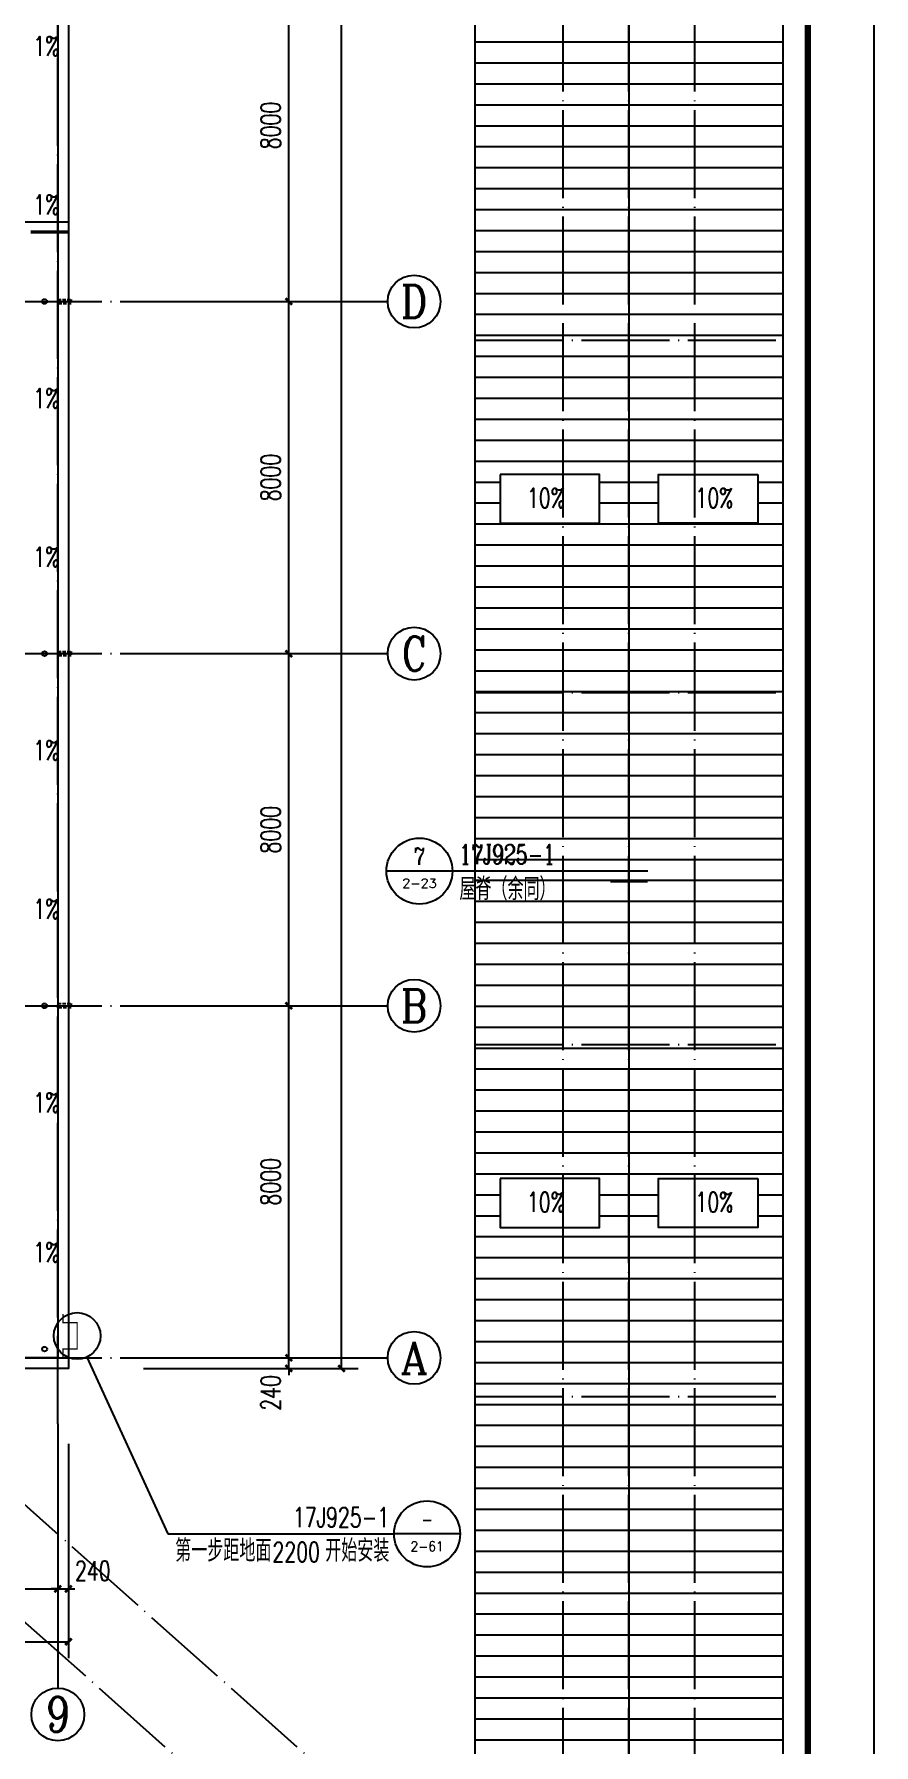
# Model space of a CAD drawing. Extents: x 14586673 to 15379323, y -344170 to -118775.
# Drawn here: x 14935286 to 14954373, y -313010 to -274147 of the extents above; entities that cross this region are included whole.
import ezdxf
from ezdxf.enums import TextEntityAlignment as Align

# ---------------------------------------------------------------- set-up
doc = ezdxf.new("R2010")
doc.units = 0
doc.header["$LTSCALE"] = 1000
doc.header["$MEASUREMENT"] = 0
doc.linetypes.add('DASH', pattern=[0.35, 0.25, -0.1])
doc.linetypes.add('DOTE', pattern=[2.42, 2, -0.2, 0.02, -0.2])
for name, color, linetype in [('AXIS', 3, 'Continuous'), ('AXIS_TEXT', 7, 'Continuous'), ('DIM_IDEN', 3, 'Continuous'), ('DIM_LEAD', 3, 'Continuous'), ('DIM_SYMB', 3, 'Continuous'), ('DOTE', 1, 'DOTE'), ('PUB_DIM', 3, 'Continuous'), ('PUB_TEXT', 7, 'Continuous'), ('TK', 4, 'Continuous'), ('填充', 251, 'Continuous'), ('雨水管', 4, 'Continuous')]:
    doc.layers.add(name, color=color, linetype=linetype)
doc.styles.add('_TCH_AXIS', font='COMPLEX', dxfattribs={"bigfont": 'GBCBIG'})
doc.styles.add('_TCH_DIM', font='SIMPLEX', dxfattribs={"bigfont": 'GBCBIG'})
doc.styles.add('_TCH_DIM_T3', font='SIMPLEX', dxfattribs={"width": 0.705882, "bigfont": 'GBCBIG'})
doc.styles.add('_TCH_LABEL', font='COMPLEX', dxfattribs={"bigfont": 'GBCBIG'})
doc.styles.add('COMPLEX', font='COMPLEX')
doc.dimstyles.new('_TCH_ARCH&&150', dxfattribs={"dimtxt": 446.25, "dimasz": 150, "dimexe": 375, "dimexo": 450, "dimgap": 189.375, "dimtad": 1, "dimdec": 0, "dimzin": 0, "dimdsep": 46, "dimtxsty": '_TCH_DIM_T3', "dimblk": 'ARCHTICK', "dimcen": 0.09, "dimclrt": 7, "dimazin": 2, "dimtfac": 1, "dimtdec": 0, "dimtix": 1, "dimtmove": 2, "dimatfit": 3, "dimfxl": 0, "dimtolj": 1, "dimtzin": 0, "dimarcsym": 0})

# ---------------------------------------------------------------- blocks, each defined once
blk = doc.blocks.new('GeYuanFrame_36670075', base_point=(20.09, 4.53))
at = {"layer": 'TK'}
blk.add_lwpolyline([(20.09, 4.53), (20.09, 598.53), (1071.09, 598.53), (1071.09, 4.53)], close=True, dxfattribs=at)
at = {"layer": 'TK', "const_width": 1}
blk.add_lwpolyline([(45.09, 588.53), (1061.09, 588.53), (1061.09, 14.53), (45.09, 14.53)], close=True, dxfattribs=at)
blk = doc.blocks.new('_AXISO')
blk.add_circle((0, 0), 0.5)
at = {"layer": 'AXIS_TEXT', "style": 'COMPLEX', "width": 1.041667}
blk.add_attdef('A', text='', height=0.56, dxfattribs=at).set_placement((-0.25, -0.28), (0.25, -0.28), align=Align.FIT)
blk = doc.blocks.new('_ArchTick')
at = {"color": 0, "linetype": 'ByBlock', "const_width": 0.4}
blk.add_lwpolyline([(-0.5, -0.5), (0.5, 0.5)], dxfattribs=at)
blk = doc.blocks.new('*D212')
at = {"layer": 'AXIS', "color": 0, "lineweight": -2}
for p, q in [((14937773, -207980), (14942648, -207980)), ((14942273, -304460), (14942273, -207980)), ((14937773, -304460), (14942648, -304460))]:
    blk.add_line(p, q, dxfattribs=at)
at = {"layer": 'Defpoints', "color": 0}
for p in [(14937323, -207980), (14942273, -207980), (14937323, -304460)]:
    blk.add_point(p, dxfattribs=at)
at = {"layer": 'AXIS', "color": 0, "lineweight": -2, "xscale": 150, "yscale": 150, "zscale": 150}
for p, rotation in [((14942273, -207980), 90), ((14942273, -304460), 270)]:
    blk.add_blockref('_ArchTick', p, dxfattribs=dict(at, rotation=rotation))
at = {"layer": 'AXIS', "color": 7, "insert": (14941860, -256220), "char_height": 446.2, "attachment_point": 5, "rotation": 90, "style": '_TCH_DIM_T3'}
blk.add_mtext('\\A1;96480', dxfattribs=at)
blk = doc.blocks.new('*D213')
at = {"layer": 'AXIS', "color": 0, "lineweight": -2}
for p, q in [((14937773, -304220), (14941448, -304220)), ((14941073, -304220), (14941073, -304070)), ((14941073, -304460), (14941073, -304220)), ((14937773, -304460), (14941448, -304460)), ((14941073, -304460), (14941073, -304610))]:
    blk.add_line(p, q, dxfattribs=at)
at = {"layer": 'Defpoints', "color": 0}
for p in [(14937323, -304220), (14941073, -304220), (14937323, -304460)]:
    blk.add_point(p, dxfattribs=at)
at = {"layer": 'AXIS', "color": 0, "lineweight": -2, "xscale": 150, "yscale": 150, "zscale": 150}
for p, rotation in [((14941073, -304220), 270), ((14941073, -304460), 90)]:
    blk.add_blockref('_ArchTick', p, dxfattribs=dict(at, rotation=rotation))
at = {"layer": 'AXIS', "color": 7, "insert": (14940660, -305015), "char_height": 446.2, "attachment_point": 5, "rotation": 90, "style": '_TCH_DIM_T3'}
blk.add_mtext('\\A1;240', dxfattribs=at)
blk = doc.blocks.new('*D214')
at = {"layer": 'AXIS', "color": 0, "lineweight": -2}
for p, q in [((14937773, -296220), (14941448, -296220)), ((14941073, -304220), (14941073, -296220)), ((14937773, -304220), (14941448, -304220))]:
    blk.add_line(p, q, dxfattribs=at)
at = {"layer": 'Defpoints', "color": 0}
for p in [(14937323, -296220), (14941073, -296220), (14937323, -304220)]:
    blk.add_point(p, dxfattribs=at)
at = {"layer": 'AXIS', "color": 0, "lineweight": -2, "xscale": 150, "yscale": 150, "zscale": 150}
for p, rotation in [((14941073, -296220), 90), ((14941073, -304220), 270)]:
    blk.add_blockref('_ArchTick', p, dxfattribs=dict(at, rotation=rotation))
at = {"layer": 'AXIS', "color": 7, "insert": (14940660, -300220), "char_height": 446.2, "attachment_point": 5, "rotation": 90, "style": '_TCH_DIM_T3'}
blk.add_mtext('\\A1;8000', dxfattribs=at)
blk = doc.blocks.new('*D215')
at = {"layer": 'AXIS', "color": 0, "lineweight": -2}
for p, q in [((14937773, -288220), (14941448, -288220)), ((14941073, -296220), (14941073, -288220)), ((14937773, -296220), (14941448, -296220))]:
    blk.add_line(p, q, dxfattribs=at)
at = {"layer": 'Defpoints', "color": 0}
for p in [(14937323, -288220), (14941073, -288220), (14937323, -296220)]:
    blk.add_point(p, dxfattribs=at)
at = {"layer": 'AXIS', "color": 0, "lineweight": -2, "xscale": 150, "yscale": 150, "zscale": 150}
for p, rotation in [((14941073, -288220), 90), ((14941073, -296220), 270)]:
    blk.add_blockref('_ArchTick', p, dxfattribs=dict(at, rotation=rotation))
at = {"layer": 'AXIS', "color": 7, "insert": (14940660, -292220), "char_height": 446.2, "attachment_point": 5, "rotation": 90, "style": '_TCH_DIM_T3'}
blk.add_mtext('\\A1;8000', dxfattribs=at)
blk = doc.blocks.new('*D216')
at = {"layer": 'AXIS', "color": 0, "lineweight": -2}
for p, q in [((14937773, -280220), (14941448, -280220)), ((14941073, -288220), (14941073, -280220)), ((14937773, -288220), (14941448, -288220))]:
    blk.add_line(p, q, dxfattribs=at)
at = {"layer": 'Defpoints', "color": 0}
for p in [(14937323, -280220), (14941073, -280220), (14937323, -288220)]:
    blk.add_point(p, dxfattribs=at)
at = {"layer": 'AXIS', "color": 0, "lineweight": -2, "xscale": 150, "yscale": 150, "zscale": 150}
for p, rotation in [((14941073, -280220), 90), ((14941073, -288220), 270)]:
    blk.add_blockref('_ArchTick', p, dxfattribs=dict(at, rotation=rotation))
at = {"layer": 'AXIS', "color": 7, "insert": (14940660, -284220), "char_height": 446.2, "attachment_point": 5, "rotation": 90, "style": '_TCH_DIM_T3'}
blk.add_mtext('\\A1;8000', dxfattribs=at)
blk = doc.blocks.new('*D217')
at = {"layer": 'AXIS', "color": 0, "lineweight": -2}
for p, q in [((14937773, -272220), (14941448, -272220)), ((14941073, -280220), (14941073, -272220)), ((14937773, -280220), (14941448, -280220))]:
    blk.add_line(p, q, dxfattribs=at)
at = {"layer": 'Defpoints', "color": 0}
for p in [(14937323, -272220), (14941073, -272220), (14937323, -280220)]:
    blk.add_point(p, dxfattribs=at)
at = {"layer": 'AXIS', "color": 0, "lineweight": -2, "xscale": 150, "yscale": 150, "zscale": 150}
for p, rotation in [((14941073, -272220), 90), ((14941073, -280220), 270)]:
    blk.add_blockref('_ArchTick', p, dxfattribs=dict(at, rotation=rotation))
at = {"layer": 'AXIS', "color": 7, "insert": (14940660, -276220), "char_height": 446.2, "attachment_point": 5, "rotation": 90, "style": '_TCH_DIM_T3'}
blk.add_mtext('\\A1;8000', dxfattribs=at)
blk = doc.blocks.new('*D227')
at = {"layer": 'AXIS', "color": 0, "lineweight": -2}
for p, q in [((14875583, -306170), (14875583, -311045)), ((14936063, -306170), (14936063, -311045)), ((14875583, -310670), (14936063, -310670))]:
    blk.add_line(p, q, dxfattribs=at)
at = {"layer": 'Defpoints', "color": 0}
for p in [(14875583, -305720), (14936063, -305720), (14936063, -310670)]:
    blk.add_point(p, dxfattribs=at)
at = {"layer": 'AXIS', "color": 0, "lineweight": -2, "xscale": 150, "yscale": 150, "zscale": 150, "rotation": 180}
blk.add_blockref('_ArchTick', (14875583, -310670), dxfattribs=at)
at = {"layer": 'AXIS', "color": 0, "lineweight": -2, "xscale": 150, "yscale": 150, "zscale": 150}
blk.add_blockref('_ArchTick', (14936063, -310670), dxfattribs=at)
at = {"layer": 'AXIS', "color": 7, "insert": (14905823, -310258), "char_height": 446.2, "attachment_point": 5, "style": '_TCH_DIM_T3'}
blk.add_mtext('\\A1;60480', dxfattribs=at)
blk = doc.blocks.new('*D240')
at = {"layer": 'AXIS', "color": 0, "lineweight": -2}
for p, q in [((14928323, -306170), (14928323, -309845)), ((14935823, -306170), (14935823, -309845)), ((14928323, -309470), (14935823, -309470))]:
    blk.add_line(p, q, dxfattribs=at)
at = {"layer": 'Defpoints', "color": 0}
for p in [(14928323, -305720), (14935823, -305720), (14935823, -309470)]:
    blk.add_point(p, dxfattribs=at)
at = {"layer": 'AXIS', "color": 0, "lineweight": -2, "xscale": 150, "yscale": 150, "zscale": 150, "rotation": 180}
blk.add_blockref('_ArchTick', (14928323, -309470), dxfattribs=at)
at = {"layer": 'AXIS', "color": 0, "lineweight": -2, "xscale": 150, "yscale": 150, "zscale": 150}
blk.add_blockref('_ArchTick', (14935823, -309470), dxfattribs=at)
at = {"layer": 'AXIS', "color": 7, "insert": (14932073, -309058), "char_height": 446.2, "attachment_point": 5, "style": '_TCH_DIM_T3'}
blk.add_mtext('\\A1;7500', dxfattribs=at)
blk = doc.blocks.new('*D241')
at = {"layer": 'AXIS', "color": 0, "lineweight": -2}
for p, q in [((14935823, -306170), (14935823, -309845)), ((14936063, -306170), (14936063, -309845)), ((14935823, -309470), (14935673, -309470)), ((14935823, -309470), (14936063, -309470)), ((14936063, -309470), (14936213, -309470))]:
    blk.add_line(p, q, dxfattribs=at)
at = {"layer": 'Defpoints', "color": 0}
for p in [(14935823, -305720), (14936063, -305720), (14936063, -309470)]:
    blk.add_point(p, dxfattribs=at)
at = {"layer": 'AXIS', "color": 0, "lineweight": -2, "xscale": 150, "yscale": 150, "zscale": 150}
blk.add_blockref('_ArchTick', (14935823, -309470), dxfattribs=at)
at = {"layer": 'AXIS', "color": 0, "lineweight": -2, "xscale": 150, "yscale": 150, "zscale": 150, "rotation": 180}
blk.add_blockref('_ArchTick', (14936063, -309470), dxfattribs=at)
at = {"layer": 'AXIS', "color": 7, "insert": (14936618, -309058), "char_height": 446.2, "attachment_point": 5, "style": '_TCH_DIM_T3'}
blk.add_mtext('\\A1;240', dxfattribs=at)

msp = doc.modelspace()

# ---------------------------------------------------------------- hatches: boundary and pattern name
at = {"layer": '填充', "ltscale": 0.5}
h = msp.add_hatch(dxfattribs=at)
h.set_pattern_fill('ANSI31', color=256, scale=300, angle=315, style=0)
h.set_pattern_definition([(0, (0, 0), (1e-13, 476.25), [])])
h.paths.add_polyline_path([(14948807.3, -240770.3), (14945307.3, -240770.3), (14945307.3, -293160.4), (14947084.8, -293160.4), (14948807.3, -293160.4)])
h.paths.add_polyline_path([(14948135.8, -284146.4), (14948135.8, -285254.2), (14945878.8, -285254.2), (14945878.8, -284146.4)], flags=16)
h.paths.add_polyline_path([(14945878.8, -269254.2), (14945878.8, -268146.4), (14948135.8, -268146.4), (14948135.8, -269254.2)], flags=16)
h.paths.add_polyline_path([(14945878.8, -253254.2), (14945878.8, -252146.4), (14948135.8, -252146.4), (14948135.8, -253254.2)], flags=16)
h.paths.add_polyline_path([(14948807.3, -293160.4), (14947084.8, -293160.4), (14945307.3, -293160.4), (14945307.3, -321430.3), (14948807.3, -321430.3)])
h.paths.add_polyline_path([(14948135.8, -300146.4), (14948135.8, -301254.2), (14945878.8, -301254.2), (14945878.8, -300146.4)], flags=16)
h.paths.add_polyline_path([(14948135.8, -316146.4), (14948135.8, -317254.2), (14945878.8, -317254.2), (14945878.8, -316146.4)], flags=16)
h.paths.add_polyline_path([(14952307.3, -240770.3), (14948807.3, -240770.3), (14948807.3, -321430.3), (14952307.3, -321430.3)])
h.paths.add_polyline_path([(14951735.8, -300146.4), (14951735.8, -301254.2), (14949478.8, -301254.2), (14949478.8, -300146.4)], flags=16)
h.paths.add_polyline_path([(14949478.8, -285254.2), (14949478.8, -284146.4), (14951735.8, -284146.4), (14951735.8, -285254.2)], flags=16)
h.paths.add_polyline_path([(14951735.8, -316146.4), (14951735.8, -317254.2), (14949478.8, -317254.2), (14949478.8, -316146.4)], flags=16)
h.paths.add_polyline_path([(14949478.8, -269254.2), (14949478.8, -268146.4), (14951735.8, -268146.4), (14951735.8, -269254.2)], flags=16)
h.paths.add_polyline_path([(14949478.8, -253254.2), (14949478.8, -252146.4), (14951735.8, -252146.4), (14951735.8, -253254.2)], flags=16)
h.paths.add_polyline_path([(14946375.6, -285016.6), (14947408.7, -285016.6), (14947408.7, -284347.2), (14946375.6, -284347.2)], flags=8)
h.paths.add_polyline_path([(14946375.6, -269016.6), (14947408.7, -269016.6), (14947408.7, -268347.2), (14946375.6, -268347.2)], flags=8)
h.paths.add_polyline_path([(14946375.6, -253016.6), (14947408.7, -253016.6), (14947408.7, -252347.2), (14946375.6, -252347.2)], flags=8)
h.paths.add_polyline_path([(14944839.9, -293114.4), (14947238, -293114.4), (14947238, -292445.1), (14944839.9, -292445.1)], flags=9)
h.paths.add_polyline_path([(14946375.6, -301016.6), (14947408.7, -301016.6), (14947408.7, -300347.2), (14946375.6, -300347.2)], flags=8)
h.paths.add_polyline_path([(14946375.6, -317016.6), (14947408.7, -317016.6), (14947408.7, -316347.2), (14946375.6, -316347.2)], flags=8)
h.paths.add_polyline_path([(14944871.8, -293939.2), (14947051.2, -293939.2), (14947051.2, -293193.6), (14944871.8, -293193.6)], flags=9)
h.paths.add_polyline_path([(14950205.9, -285016.6), (14951239.1, -285016.6), (14951239.1, -284347.2), (14950205.9, -284347.2)], flags=8)
h.paths.add_polyline_path([(14950205.9, -301016.6), (14951239.1, -301016.6), (14951239.1, -300347.2), (14950205.9, -300347.2)], flags=8)
h.paths.add_polyline_path([(14950205.9, -317016.6), (14951239.1, -317016.6), (14951239.1, -316347.2), (14950205.9, -316347.2)], flags=8)
h.paths.add_polyline_path([(14950205.9, -269016.6), (14951239.1, -269016.6), (14951239.1, -268347.2), (14950205.9, -268347.2)], flags=8)
h.paths.add_polyline_path([(14950205.9, -253016.6), (14951239.1, -253016.6), (14951239.1, -252347.2), (14950205.9, -252347.2)], flags=8)

# ---------------------------------------------------------------- linework, layer by layer
for points in [[(14875582.6, -207980.3), (14936062.6, -207980.3), (14936062.6, -304460.3), (14875582.6, -304460.3)], [(14875822.6, -208220.3), (14935822.6, -208220.3), (14935822.6, -304220.3), (14875822.6, -304220.3)], [(14945307.3, -240770.3), (14952307.3, -240770.3), (14952307.3, -321430.3), (14945307.3, -321430.3)], [(14945878.8, -284146.4), (14945878.8, -285254.2), (14948135.8, -285254.2), (14948135.8, -284146.4)], [(14951735.8, -284146.4), (14951735.8, -285254.2), (14949478.8, -285254.2), (14949478.8, -284146.4)], [(14945878.8, -300146.4), (14945878.8, -301254.2), (14948135.8, -301254.2), (14948135.8, -300146.4)], [(14951735.8, -300146.4), (14951735.8, -301254.2), (14949478.8, -301254.2), (14949478.8, -300146.4)]]:
    msp.add_lwpolyline(points, close=True)
at = {"ltscale": 0.5}
msp.add_lwpolyline([(14948807.3, -240770.3, 50, 50, 0), (14948807.3, -321430.3, 50, 50, 0)], format="xyseb", dxfattribs=at)
at = {"linetype": 'DASH', "ltscale": 0.3}
for points in [[(14935822.6, -280270.3), (14935822.6, -280170.3), (14936122.6, -280170.3), (14936122.6, -280270.3)], [(14935822.6, -288270.3), (14935822.6, -288170.3), (14936122.6, -288170.3), (14936122.6, -288270.3)], [(14935822.6, -296270.3), (14935822.6, -296170.3), (14936122.6, -296170.3), (14936122.6, -296270.3)]]:
    msp.add_lwpolyline(points, close=True, dxfattribs=at)
at = {"const_width": 30}
msp.add_lwpolyline([(14935942.6, -303220.3), (14935942.6, -303420.3), (14936262.6, -303420.3), (14936262.6, -304020.3), (14935942.6, -304020.3), (14935942.6, -304220.3)], dxfattribs=at)
at = {"layer": 'AXIS'}
for p, q in [((14937322.6, -280220.3), (14943322.6, -280220.3)), ((14937322.6, -288220.3), (14943322.6, -288220.3)), ((14937322.6, -296220.3), (14943322.6, -296220.3)), ((14937322.6, -304220.3), (14943322.6, -304220.3)), ((14935822.6, -305720.3), (14935822.6, -311720.3))]:
    msp.add_line(p, q, dxfattribs=at)
at = {"layer": 'DIM_IDEN'}
for p, q in [((14936062.6, -278414), (14932512.6, -278414)), ((14944793.9, -293160.4), (14943293.9, -293160.4)), ((14947084.8, -293160.4), (14944793.9, -293160.4)), ((14949234.8, -293160.4), (14947084.8, -293160.4))]:
    msp.add_line(p, q, dxfattribs=at)
at = {"layer": 'DIM_IDEN', "const_width": 75}
for points in [[(14936062.6, -278639), (14935207.6, -278639)], [(14949234.8, -293385.4), (14948379.8, -293385.4)]]:
    msp.add_lwpolyline(points, dxfattribs=at)
at = {"layer": 'DIM_IDEN'}
msp.add_circle((14944043.9, -293160.4), 750, dxfattribs=at)
at = {"layer": 'DIM_LEAD'}
for p, q in [((14936483.3, -304202.5), (14938322.6, -308220.3)), ((14938322.6, -308220.3), (14943467.2, -308220.3)), ((14944967.2, -308220.3), (14943467.2, -308220.3))]:
    msp.add_line(p, q, dxfattribs=at)
for centre, radius in [((14936262.6, -303720.3), 530.2), ((14944217.2, -308220.3), 750)]:
    msp.add_circle(centre, radius, dxfattribs=at)
at = {"layer": 'DIM_SYMB'}
for points in [[(14935522.6, -278402.8, 0, 0, 0), (14935522.6, -279467.7, 120, 0, 0), (14935522.6, -279917.7, 0, 0, 0)], [(14935522.6, -282037.9, 0, 0, 0), (14935522.6, -280973, 120, 0, 0), (14935522.6, -280523, 0, 0, 0)], [(14935522.6, -286402.8, 0, 0, 0), (14935522.6, -287467.7, 120, 0, 0), (14935522.6, -287917.7, 0, 0, 0)], [(14935522.6, -290037.9, 0, 0, 0), (14935522.6, -288973, 120, 0, 0), (14935522.6, -288523, 0, 0, 0)], [(14935522.6, -294402.8, 0, 0, 0), (14935522.6, -295467.7, 120, 0, 0), (14935522.6, -295917.7, 0, 0, 0)], [(14935522.6, -298037.9, 0, 0, 0), (14935522.6, -296973, 120, 0, 0), (14935522.6, -296523, 0, 0, 0)], [(14935522.6, -302202.8, 0, 0, 0), (14935522.6, -303267.7, 120, 0, 0), (14935522.6, -303717.7, 0, 0, 0)]]:
    msp.add_lwpolyline(points, format="xyseb", dxfattribs=at)
at = {"layer": 'DOTE'}
for p, q in [((14935822.6, -305720.3), (14935822.6, -206720.3)), ((14947307.3, -321430.3), (14947307.3, -240770.3)), ((14948807.3, -321430.3), (14948807.3, -240770.3)), ((14950307.3, -321430.3), (14950307.3, -240770.3)), ((14874322.6, -280220.3), (14937322.6, -280220.3)), ((14945307.3, -281100.3), (14952307.3, -281100.3)), ((14874322.6, -288220.3), (14937322.6, -288220.3)), ((14945307.3, -289100.3), (14952307.3, -289100.3)), ((14874322.6, -296220.3), (14937322.6, -296220.3)), ((14947307.3, -321100.3), (14919322.6, -296220.3)), ((14950307.3, -321100.3), (14922322.6, -296220.3)), ((14945307.3, -297100.3), (14952307.3, -297100.3)), ((14874322.6, -304220.3), (14937322.6, -304220.3)), ((14945307.3, -305100.3), (14952307.3, -305100.3))]:
    msp.add_line(p, q, dxfattribs=at)
at = {"layer": 'PUB_DIM'}
for points in [[(14947629.6, -285062.5, 0, 0, 0), (14946604.6, -285062.5, 120, 0, 0), (14946154.6, -285062.5, 0, 0, 0)], [(14949985, -285062.5, 0, 0, 0), (14951010, -285062.5, 120, 0, 0), (14951460, -285062.5, 0, 0, 0)], [(14947629.6, -301062.5, 0, 0, 0), (14946604.6, -301062.5, 120, 0, 0), (14946154.6, -301062.5, 0, 0, 0)], [(14949985, -301062.5, 0, 0, 0), (14951010, -301062.5, 120, 0, 0), (14951460, -301062.5, 0, 0, 0)]]:
    msp.add_lwpolyline(points, format="xyseb", dxfattribs=at)
at = {"layer": '雨水管'}
for centre in [(14935522.6, -280220.3), (14935522.6, -288220.3), (14935522.6, -296220.3), (14935522.6, -304020.3)]:
    msp.add_circle(centre, 55, dxfattribs=at)

# ---------------------------------------------------------------- block references
at = {"xscale": 150, "yscale": 150, "zscale": 150, "rotation": 270}
msp.add_blockref('GeYuanFrame_36670075', (14865272.6, -181520.3), dxfattribs=at)
at = {"layer": 'AXIS'}
ref = msp.add_blockref('_AXISO', (14943922.6, -280220.3), dxfattribs=dict(at, xscale=1200, yscale=1200, zscale=1200))
ref.add_attrib('A', 'D', dxfattribs={"layer": 'AXIS_TEXT', "ltscale": 0.5, "height": 746.2, "style": '_TCH_AXIS'}).set_placement((14943620.6, -280593.4), (14944224.6, -280593.4), align=Align.FIT)
ref = msp.add_blockref('_AXISO', (14943922.6, -288220.3), dxfattribs=dict(at, xscale=1200, yscale=1200, zscale=1200))
ref.add_attrib('A', 'C', dxfattribs={"layer": 'AXIS_TEXT', "ltscale": 0.5, "height": 781.2, "style": '_TCH_AXIS'}).set_placement((14943643.6, -288610.9), (14944201.6, -288610.9), align=Align.FIT)
ref = msp.add_blockref('_AXISO', (14943922.6, -296220.3), dxfattribs=dict(at, xscale=1200, yscale=1200, zscale=1200))
ref.add_attrib('A', 'B', dxfattribs={"layer": 'AXIS_TEXT', "ltscale": 0.5, "height": 746.2, "style": '_TCH_AXIS'}).set_placement((14943620.6, -296593.4), (14944224.6, -296593.4), align=Align.FIT)
ref = msp.add_blockref('_AXISO', (14943922.6, -304220.3), dxfattribs=dict(at, xscale=1200, yscale=1200, zscale=1200))
ref.add_attrib('A', 'A', dxfattribs={"layer": 'AXIS_TEXT', "ltscale": 0.5, "height": 728.9, "style": '_TCH_AXIS'}).set_placement((14943610.2, -304584.8), (14944235, -304584.8), align=Align.FIT)
ref = msp.add_blockref('_AXISO', (14935822.6, -312320.3), dxfattribs=dict(at, xscale=1200, yscale=1200, zscale=1200))
ref.add_attrib('A', '9', dxfattribs={"layer": 'AXIS_TEXT', "ltscale": 0.5, "height": 798.8, "style": '_TCH_AXIS'}).set_placement((14935556.3, -312719.7), (14936088.8, -312719.7), align=Align.FIT)

# ---------------------------------------------------------------- texts
at = {"layer": 'PUB_TEXT', "width": 0.705882}
for s, style, p in [('1%%%', '_TCH_DIM', (14935267.6, -274641.7)), ('1%%%', '_TCH_DIM', (14935267.6, -278245.3)), ('1%%%', '_TCH_DIM', (14935267.6, -282641.7)), ('10%', '_TCH_DIM', (14946487.1, -284905)), ('10%', '_TCH_DIM', (14950317.5, -284905)), ('1%%%', '_TCH_DIM', (14935267.6, -286245.3)), ('1%%%', '_TCH_DIM', (14935267.6, -290641.7)), ('17J925-1', '_TCH_LABEL', (14944951.4, -293002.9)), ('1%%%', '_TCH_DIM', (14935267.6, -294245.3)), ('1%%%', '_TCH_DIM', (14935267.6, -298641.7)), ('10%', '_TCH_DIM', (14946487.1, -300905)), ('10%', '_TCH_DIM', (14950317.5, -300905)), ('1%%%', '_TCH_DIM', (14935267.6, -302045.3)), ('17J925-1', '_TCH_DIM', (14941164.7, -308062.8)), ('2200', '_TCH_DIM', (14940702.3, -308852.6))]:
    msp.add_text(s, height=446.25, dxfattribs=dict(at, style=style)).set_placement(p)
at = {"layer": 'PUB_TEXT'}
for s, height, style, p, p2 in [('7', 391.5, '_TCH_LABEL', (14943913.4, -293021.6), (14944174.4, -293021.6)), ('2-23', 204.59, '_TCH_LABEL', (14943654.2, -293539.5), (14944433.6, -293539.5)), ('2-61', 223.12, '_TCH_DIM', (14943840.1, -308613.5), (14944594.4, -308613.5))]:
    msp.add_text(s, height=height, dxfattribs=dict(at, style=style)).set_placement(p, p2, align=Align.FIT)
for s, style, p in [('屋脊（余同）', '_TCH_LABEL', (14944951.4, -293820.3)), ('第一步距地面', '_TCH_DIM', (14938490.6, -308852.6)), ('开始安装', '_TCH_DIM', (14941902.3, -308852.6))]:
    msp.add_text(s, height=506.38, dxfattribs=dict(at, style=style)).set_placement(p)
at = {"layer": 'PUB_TEXT', "style": '_TCH_DIM', "width": 0.777778}
msp.add_text('-', height=391.5, dxfattribs=at).set_placement((14944086.7, -308081.5), (14944347.7, -308081.5), align=Align.FIT)

# ---------------------------------------------------------------- dimensions: what is measured, and where the dimension line sits
at = {"layer": 'AXIS'}
for p1, p2, distance, text, picture, middle in [((14937322.6, -304460.3), (14937322.6, -207980.3), -4950, '96480', '*D212', (14941860.1, -256220.3)), ((14937322.6, -280220.3), (14937322.6, -272220.3), -3750, '8000', '*D217', (14940660.1, -276220.3)), ((14937322.6, -288220.3), (14937322.6, -280220.3), -3750, '8000', '*D216', (14940660.1, -284220.3)), ((14937322.6, -296220.3), (14937322.6, -288220.3), -3750, '8000', '*D215', (14940660.1, -292220.3)), ((14937322.6, -304220.3), (14937322.6, -296220.3), -3750, '8000', '*D214', (14940660.1, -300220.3)), ((14875582.6, -305720.3), (14936062.6, -305720.3), -4950, '60480', '*D227', (14905822.6, -310257.8)), ((14928322.6, -305720.3), (14935822.6, -305720.3), -3750, '7500', '*D240', (14932072.6, -309057.8))]:
    dim = msp.add_aligned_dim(p1=p1, p2=p2, distance=distance, text=text, dimstyle='_TCH_ARCH&&150', dxfattribs=at)
    dim.commit()
    dim.dimension.update_dxf_attribs({"geometry": picture, "text_midpoint": middle})
for base, p1, p2, angle, picture, middle in [((14941072.6, -304220.3), (14937322.6, -304460.3), (14937322.6, -304220.3), 90, '*D213', (14940660.1, -305015.3)), ((14936062.6, -309470.3), (14935822.6, -305720.3), (14936062.6, -305720.3), 0, '*D241', (14936617.6, -309057.8))]:
    dim = msp.add_linear_dim(base=base, p1=p1, p2=p2, angle=angle, text='240', dimstyle='_TCH_ARCH&&150', dxfattribs=at)
    dim.commit()
    dim.dimension.update_dxf_attribs({"geometry": picture, "text_midpoint": middle, "dimtype": 161})

doc.saveas('drawing.dxf')
